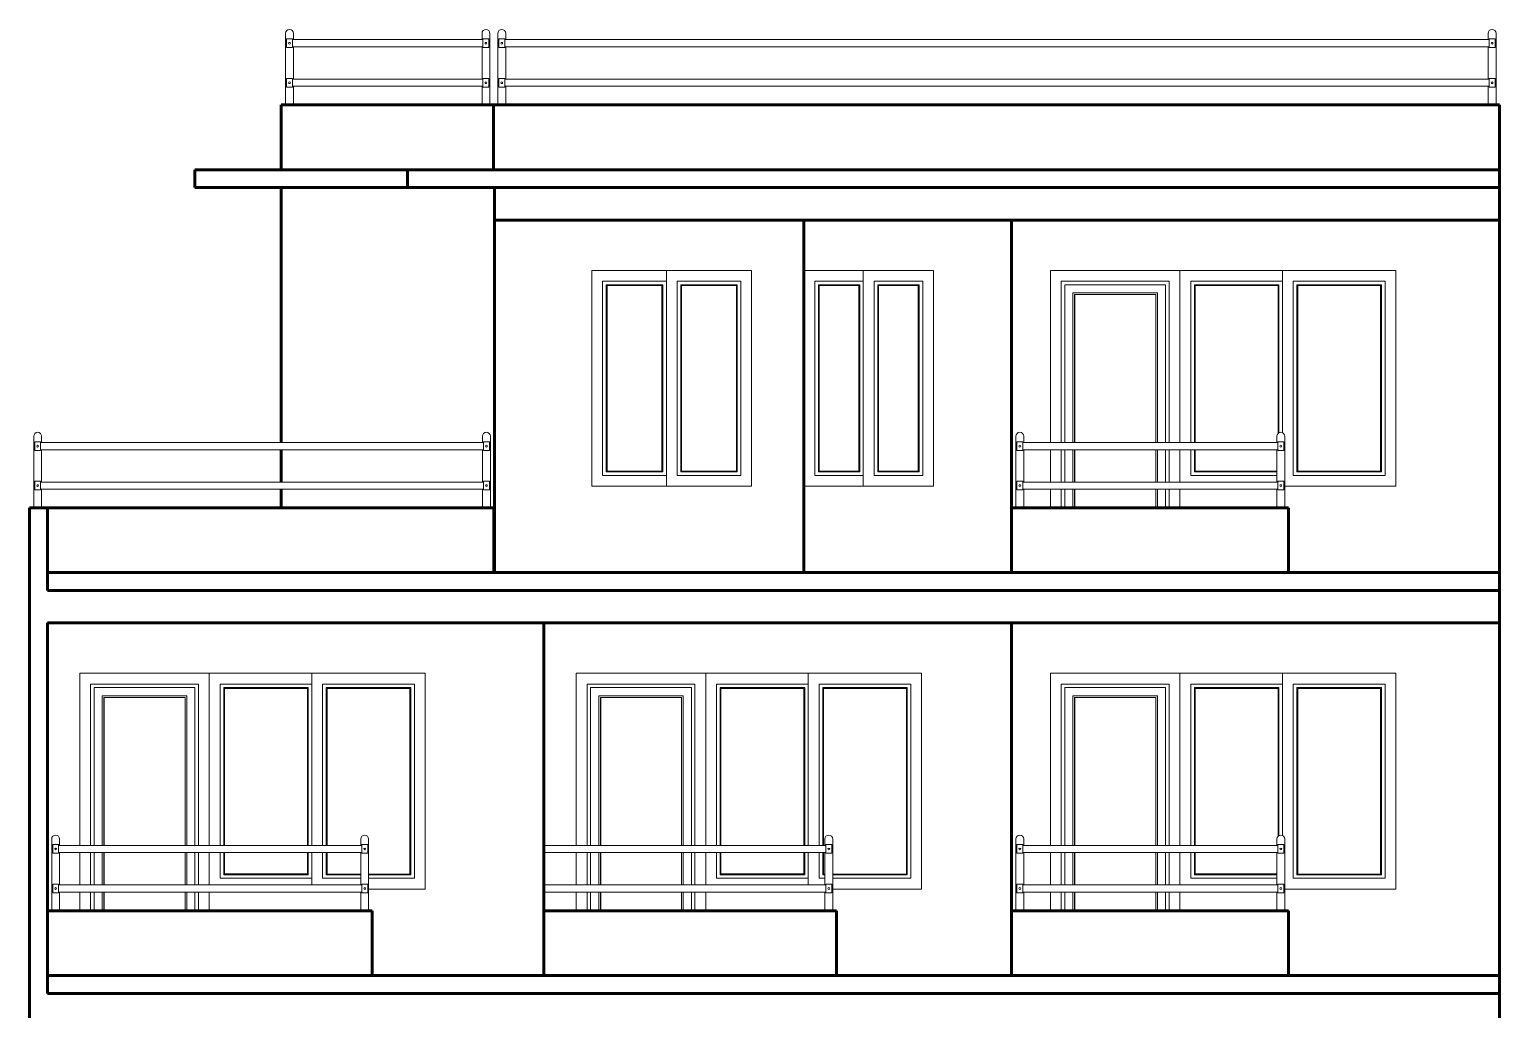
# Model space of a CAD drawing. Header units: inches. Extents: x 135 to 12999, y 9074 to 13214.
# Drawn here: x 2975.1 to 3383.7, y 10243.1 to 10515.6 of the extents above; entities that cross this region are included whole.
import ezdxf

# ---------------------------------------------------------------- set-up
doc = ezdxf.new("R2010")
doc.units = ezdxf.units.IN
doc.header["$MEASUREMENT"] = 0
for name, color, linetype, lineweight in [('ns_DOOR', 31, 'Continuous', 15), ('ns_RAILING', 191, 'Continuous', 15), ('ns_WALL', 21, 'Continuous', 60), ('ns_WINDOW', 151, 'Continuous', 15)]:
    doc.layers.add(name, color=color, linetype=linetype, lineweight=lineweight)

msp = doc.modelspace()

# ---------------------------------------------------------------- linework, layer by layer
at = {"layer": 'Defpoints'}
msp.add_line((3104.21, 10471.64), (3080.21, 10471.64), dxfattribs=at)
at = {"layer": 'ns_DOOR'}
for p, q in [((3258.89, 10400.79), (3258.89, 10448.64)), ((3258.89, 10448.64), (3294.89, 10448.64)), ((3261.89, 10400.79), (3261.89, 10445.64)), ((3261.89, 10445.64), (3291.89, 10445.64)), ((3291.89, 10400.79), (3291.89, 10445.64)), ((3294.89, 10400.79), (3294.89, 10448.64)), ((3290.89, 10444.64), (3262.89, 10444.64)), ((3262.89, 10444.64), (3262.89, 10400.79)), ((3288.65, 10442.4), (3265.12, 10442.4)), ((3265.12, 10442.4), (3265.12, 10400.79)), ((3288.18, 10441.93), (3265.59, 10441.93)), ((3265.59, 10441.93), (3265.59, 10400.79)), ((3265.71, 10441.81), (3265.71, 10400.79)), ((3288.18, 10400.79), (3288.18, 10441.93)), ((3288.65, 10400.79), (3288.65, 10442.4)), ((3290.89, 10400.79), (3290.89, 10444.64)), ((3265.12, 10440.82), (3265.12, 10418.58)), ((3258.89, 10389.81), (3258.89, 10398.79)), ((3261.89, 10389.81), (3261.89, 10398.79)), ((3262.89, 10398.79), (3262.89, 10389.81)), ((3265.12, 10398.79), (3265.12, 10389.81)), ((3265.59, 10398.79), (3265.59, 10389.81)), ((3265.71, 10398.79), (3265.71, 10389.81)), ((3288.18, 10389.81), (3288.18, 10398.79)), ((3288.65, 10389.81), (3288.65, 10398.79)), ((3290.89, 10389.81), (3290.89, 10398.79)), ((3291.89, 10389.81), (3291.89, 10398.79)), ((3294.89, 10389.81), (3294.89, 10398.79)), ((3258.89, 10382.64), (3258.89, 10387.81)), ((3261.89, 10382.64), (3261.89, 10387.81)), ((3262.89, 10387.81), (3262.89, 10382.64)), ((3265.12, 10387.81), (3265.12, 10382.64)), ((3265.59, 10387.81), (3265.59, 10382.64)), ((3265.71, 10387.81), (3265.71, 10382.64)), ((3288.18, 10382.64), (3288.18, 10387.81)), ((3288.65, 10382.64), (3288.65, 10387.81)), ((3290.89, 10382.64), (3290.89, 10387.81)), ((3291.89, 10382.64), (3291.89, 10387.81)), ((3294.89, 10382.64), (3294.89, 10387.81)), ((2989.09, 10288.79), (2989.09, 10336.64)), ((2989.09, 10336.64), (3025.09, 10336.64)), ((3025.09, 10288.79), (3025.09, 10336.64)), ((3127.09, 10288.79), (3127.09, 10336.64)), ((3127.09, 10336.64), (3163.09, 10336.64)), ((3163.09, 10288.79), (3163.09, 10336.64)), ((3258.89, 10288.79), (3258.89, 10336.64)), ((3258.89, 10336.64), (3294.89, 10336.64)), ((3294.89, 10288.79), (3294.89, 10336.64)), ((2992.09, 10288.79), (2992.09, 10333.64)), ((2992.09, 10333.64), (3022.09, 10333.64)), ((3021.09, 10332.64), (2993.09, 10332.64)), ((2993.09, 10332.64), (2993.09, 10288.79)), ((3021.09, 10288.79), (3021.09, 10332.64)), ((3022.09, 10288.79), (3022.09, 10333.64)), ((3130.09, 10288.79), (3130.09, 10333.64)), ((3130.09, 10333.64), (3160.09, 10333.64)), ((3159.09, 10332.64), (3131.09, 10332.64)), ((3131.09, 10332.64), (3131.09, 10288.79)), ((3159.09, 10288.79), (3159.09, 10332.64)), ((3160.09, 10288.79), (3160.09, 10333.64)), ((3261.89, 10288.79), (3261.89, 10333.64)), ((3261.89, 10333.64), (3291.89, 10333.64)), ((3290.89, 10332.64), (3262.89, 10332.64)), ((3262.89, 10332.64), (3262.89, 10288.79)), ((3290.89, 10288.79), (3290.89, 10332.64)), ((3291.89, 10288.79), (3291.89, 10333.64)), ((3018.85, 10330.4), (2995.32, 10330.4)), ((2995.32, 10330.4), (2995.32, 10288.79)), ((2995.32, 10328.82), (2995.32, 10306.58)), ((3018.38, 10329.93), (2995.79, 10329.93)), ((2995.79, 10329.93), (2995.79, 10288.79)), ((2995.91, 10329.81), (2995.91, 10288.79)), ((3018.38, 10288.79), (3018.38, 10329.93)), ((3018.85, 10288.79), (3018.85, 10330.4)), ((3156.85, 10330.4), (3133.32, 10330.4)), ((3133.32, 10330.4), (3133.32, 10288.79)), ((3133.32, 10328.82), (3133.32, 10306.58)), ((3156.38, 10329.93), (3133.79, 10329.93)), ((3133.79, 10329.93), (3133.79, 10288.79)), ((3133.91, 10329.81), (3133.91, 10288.79)), ((3156.38, 10288.79), (3156.38, 10329.93)), ((3156.85, 10288.79), (3156.85, 10330.4)), ((3288.65, 10330.4), (3265.12, 10330.4)), ((3265.12, 10330.4), (3265.12, 10288.79)), ((3265.12, 10328.82), (3265.12, 10306.58)), ((3288.18, 10329.93), (3265.59, 10329.93)), ((3265.59, 10329.93), (3265.59, 10288.79)), ((3265.71, 10329.81), (3265.71, 10288.79)), ((3288.18, 10288.79), (3288.18, 10329.93)), ((3288.65, 10288.79), (3288.65, 10330.4)), ((2989.09, 10277.81), (2989.09, 10286.79)), ((2992.09, 10277.81), (2992.09, 10286.79)), ((2993.09, 10286.79), (2993.09, 10277.81)), ((2995.32, 10286.79), (2995.32, 10277.81)), ((2995.79, 10286.79), (2995.79, 10277.81)), ((2995.91, 10286.79), (2995.91, 10277.81)), ((3018.38, 10277.81), (3018.38, 10286.79)), ((3018.85, 10277.81), (3018.85, 10286.79)), ((3021.09, 10277.81), (3021.09, 10286.79)), ((3022.09, 10277.81), (3022.09, 10286.79)), ((3025.09, 10277.81), (3025.09, 10286.79)), ((3127.09, 10277.81), (3127.09, 10286.79)), ((3130.09, 10277.81), (3130.09, 10286.79)), ((3131.09, 10286.79), (3131.09, 10277.81)), ((3133.32, 10286.79), (3133.32, 10277.81)), ((3133.79, 10286.79), (3133.79, 10277.81)), ((3133.91, 10286.79), (3133.91, 10277.81)), ((3156.38, 10277.81), (3156.38, 10286.79)), ((3156.85, 10277.81), (3156.85, 10286.79)), ((3159.09, 10277.81), (3159.09, 10286.79)), ((3160.09, 10277.81), (3160.09, 10286.79)), ((3163.09, 10277.81), (3163.09, 10286.79)), ((3258.89, 10277.81), (3258.89, 10286.79)), ((3261.89, 10277.81), (3261.89, 10286.79)), ((3262.89, 10286.79), (3262.89, 10277.81)), ((3265.12, 10286.79), (3265.12, 10277.81)), ((3265.59, 10286.79), (3265.59, 10277.81)), ((3265.71, 10286.79), (3265.71, 10277.81)), ((3288.18, 10277.81), (3288.18, 10286.79)), ((3288.65, 10277.81), (3288.65, 10286.79)), ((3290.89, 10277.81), (3290.89, 10286.79)), ((3291.89, 10277.81), (3291.89, 10286.79)), ((3294.89, 10277.81), (3294.89, 10286.79)), ((2989.09, 10270.64), (2989.09, 10275.81)), ((2992.09, 10270.64), (2992.09, 10275.81)), ((2993.09, 10275.81), (2993.09, 10270.64)), ((2995.32, 10275.81), (2995.32, 10270.64)), ((2995.79, 10275.81), (2995.79, 10270.64)), ((2995.91, 10275.81), (2995.91, 10270.64)), ((3018.38, 10270.64), (3018.38, 10275.81)), ((3018.85, 10270.64), (3018.85, 10275.81)), ((3021.09, 10270.64), (3021.09, 10275.81)), ((3022.09, 10270.64), (3022.09, 10275.81)), ((3025.09, 10270.64), (3025.09, 10275.81)), ((3127.09, 10270.64), (3127.09, 10275.81)), ((3130.09, 10270.64), (3130.09, 10275.81)), ((3131.09, 10275.81), (3131.09, 10270.64)), ((3133.32, 10275.81), (3133.32, 10270.64)), ((3133.79, 10275.81), (3133.79, 10270.64)), ((3133.91, 10275.81), (3133.91, 10270.64)), ((3156.38, 10270.64), (3156.38, 10275.81)), ((3156.85, 10270.64), (3156.85, 10275.81)), ((3159.09, 10270.64), (3159.09, 10275.81)), ((3160.09, 10270.64), (3160.09, 10275.81)), ((3163.09, 10270.64), (3163.09, 10275.81)), ((3258.89, 10270.64), (3258.89, 10275.81)), ((3261.89, 10270.64), (3261.89, 10275.81)), ((3262.89, 10275.81), (3262.89, 10270.64)), ((3265.12, 10275.81), (3265.12, 10270.64)), ((3265.59, 10275.81), (3265.59, 10270.64)), ((3265.71, 10275.81), (3265.71, 10270.64)), ((3288.18, 10270.64), (3288.18, 10275.81)), ((3288.65, 10270.64), (3288.65, 10275.81)), ((3290.89, 10270.64), (3290.89, 10275.81)), ((3291.89, 10270.64), (3291.89, 10275.81)), ((3294.89, 10270.64), (3294.89, 10275.81))]:
    msp.add_line(p, q, dxfattribs=at)
at = {"layer": 'ns_RAILING'}
for p, q in [((3046.28, 10494.64), (3046.28, 10514.54)), ((3048.48, 10512.79), (3048.48, 10514.54)), ((3100.89, 10512.79), (3100.89, 10514.54)), ((3103.09, 10494.64), (3103.09, 10514.54)), ((3105.28, 10494.64), (3105.28, 10514.54)), ((3107.48, 10512.79), (3107.48, 10514.54)), ((3380.54, 10512.79), (3380.54, 10514.54)), ((3382.74, 10494.64), (3382.74, 10514.54)), ((3048.21, 10512.79), (3101.16, 10512.79)), ((3048.21, 10510.79), (3101.16, 10510.79)), ((3048.48, 10501.81), (3048.48, 10510.79)), ((3100.89, 10501.81), (3100.89, 10510.79)), ((3107.21, 10512.79), (3380.81, 10512.79)), ((3107.21, 10510.79), (3380.81, 10510.79)), ((3107.48, 10501.81), (3107.48, 10510.79)), ((3380.54, 10501.81), (3380.54, 10510.79)), ((3048.21, 10501.81), (3101.16, 10501.81)), ((3048.21, 10499.81), (3101.16, 10499.81)), ((3048.48, 10494.64), (3048.48, 10499.81)), ((3100.89, 10494.64), (3100.89, 10499.81)), ((3107.21, 10501.81), (3380.81, 10501.81)), ((3107.21, 10499.81), (3380.81, 10499.81)), ((3107.48, 10494.64), (3107.48, 10499.81)), ((3380.54, 10494.64), (3380.54, 10499.81)), ((2976.28, 10382.64), (2976.28, 10402.54)), ((2978.21, 10400.79), (3101.28, 10400.79)), ((2978.48, 10400.79), (2978.48, 10402.54)), ((3101.01, 10400.79), (3101.01, 10402.54)), ((3103.21, 10382.64), (3103.21, 10402.54)), ((3249.28, 10382.64), (3249.28, 10402.54)), ((3251.21, 10400.79), (3322.11, 10400.79)), ((3251.48, 10400.79), (3251.48, 10402.54)), ((3321.83, 10400.79), (3321.83, 10402.54)), ((3324.03, 10382.64), (3324.03, 10402.54)), ((2978.21, 10398.79), (3101.28, 10398.79)), ((2978.48, 10389.81), (2978.48, 10398.79)), ((3101.01, 10389.81), (3101.01, 10398.79)), ((3251.21, 10398.79), (3322.11, 10398.79)), ((3251.48, 10389.81), (3251.48, 10398.79)), ((3321.83, 10389.81), (3321.83, 10398.79)), ((2978.21, 10389.81), (3101.28, 10389.81)), ((3251.21, 10389.81), (3322.11, 10389.81)), ((2978.21, 10387.81), (3101.28, 10387.81)), ((2978.48, 10382.64), (2978.48, 10387.81)), ((3101.01, 10382.64), (3101.01, 10387.81)), ((3251.21, 10387.81), (3322.11, 10387.81)), ((3251.48, 10382.64), (3251.48, 10387.81)), ((3321.83, 10382.64), (3321.83, 10387.81)), ((2981.28, 10270.64), (2981.28, 10290.54)), ((2983.48, 10288.79), (2983.48, 10290.54)), ((3067.18, 10288.79), (3067.18, 10290.54)), ((3069.38, 10270.64), (3069.38, 10290.54)), ((3196.18, 10288.79), (3196.18, 10290.54)), ((3198.38, 10270.64), (3198.38, 10290.54)), ((3249.28, 10270.64), (3249.28, 10290.54)), ((3251.48, 10288.79), (3251.48, 10290.54)), ((3321.83, 10288.79), (3321.83, 10290.54)), ((3324.03, 10270.64), (3324.03, 10290.54)), ((2983.21, 10288.79), (3067.46, 10288.79)), ((2983.21, 10286.79), (3067.46, 10286.79)), ((2983.48, 10277.81), (2983.48, 10286.79)), ((3067.18, 10277.81), (3067.18, 10286.79)), ((3118.09, 10288.79), (3196.46, 10288.79)), ((3118.09, 10286.79), (3196.46, 10286.79)), ((3196.18, 10277.81), (3196.18, 10286.79)), ((3251.21, 10288.79), (3322.11, 10288.79)), ((3251.21, 10286.79), (3322.11, 10286.79)), ((3251.48, 10277.81), (3251.48, 10286.79)), ((3321.83, 10277.81), (3321.83, 10286.79)), ((2983.21, 10277.81), (3067.46, 10277.81)), ((3118.09, 10277.81), (3196.46, 10277.81)), ((3251.21, 10277.81), (3322.11, 10277.81)), ((2983.21, 10275.81), (3067.46, 10275.81)), ((2983.48, 10270.64), (2983.48, 10275.81)), ((3067.18, 10270.64), (3067.18, 10275.81)), ((3118.09, 10275.81), (3196.46, 10275.81)), ((3196.18, 10270.64), (3196.18, 10275.81)), ((3251.21, 10275.81), (3322.11, 10275.81)), ((3251.48, 10270.64), (3251.48, 10275.81)), ((3321.83, 10270.64), (3321.83, 10275.81))]:
    msp.add_line(p, q, dxfattribs=at)
for points in [[(3047.38, 10512.99), (3046.56, 10512.99), (3046.56, 10510.59), (3047.38, 10510.59)], [(3047.38, 10510.59), (3048.21, 10510.59), (3048.21, 10512.99), (3047.38, 10512.99)], [(3101.99, 10510.59), (3101.16, 10510.59), (3101.16, 10512.99), (3101.99, 10512.99)], [(3101.99, 10512.99), (3102.81, 10512.99), (3102.81, 10510.59), (3101.99, 10510.59)], [(3106.38, 10512.99), (3105.56, 10512.99), (3105.56, 10510.59), (3106.38, 10510.59)], [(3106.38, 10510.59), (3107.21, 10510.59), (3107.21, 10512.99), (3106.38, 10512.99)], [(3381.64, 10510.59), (3380.81, 10510.59), (3380.81, 10512.99), (3381.64, 10512.99)], [(3381.64, 10512.99), (3382.46, 10512.99), (3382.46, 10510.59), (3381.64, 10510.59)], [(3047.38, 10502.01), (3046.56, 10502.01), (3046.56, 10499.61), (3047.38, 10499.61)], [(3047.38, 10499.61), (3048.21, 10499.61), (3048.21, 10502.01), (3047.38, 10502.01)], [(3101.99, 10499.61), (3101.16, 10499.61), (3101.16, 10502.01), (3101.99, 10502.01)], [(3101.99, 10502.01), (3102.81, 10502.01), (3102.81, 10499.61), (3101.99, 10499.61)], [(3106.38, 10502.01), (3105.56, 10502.01), (3105.56, 10499.61), (3106.38, 10499.61)], [(3106.38, 10499.61), (3107.21, 10499.61), (3107.21, 10502.01), (3106.38, 10502.01)], [(3381.64, 10499.61), (3380.81, 10499.61), (3380.81, 10502.01), (3381.64, 10502.01)], [(3381.64, 10502.01), (3382.46, 10502.01), (3382.46, 10499.61), (3381.64, 10499.61)], [(2977.38, 10400.99), (2976.56, 10400.99), (2976.56, 10398.59), (2977.38, 10398.59)], [(2977.38, 10398.59), (2978.21, 10398.59), (2978.21, 10400.99), (2977.38, 10400.99)], [(3102.11, 10398.59), (3101.28, 10398.59), (3101.28, 10400.99), (3102.11, 10400.99)], [(3102.11, 10400.99), (3102.93, 10400.99), (3102.93, 10398.59), (3102.11, 10398.59)], [(3250.38, 10400.99), (3249.56, 10400.99), (3249.56, 10398.59), (3250.38, 10398.59)], [(3250.38, 10398.59), (3251.21, 10398.59), (3251.21, 10400.99), (3250.38, 10400.99)], [(3322.93, 10398.59), (3322.11, 10398.59), (3322.11, 10400.99), (3322.93, 10400.99)], [(3322.93, 10400.99), (3323.75, 10400.99), (3323.75, 10398.59), (3322.93, 10398.59)], [(2977.38, 10390.01), (2976.56, 10390.01), (2976.56, 10387.61), (2977.38, 10387.61)], [(2977.38, 10387.61), (2978.21, 10387.61), (2978.21, 10390.01), (2977.38, 10390.01)], [(3102.11, 10387.61), (3101.28, 10387.61), (3101.28, 10390.01), (3102.11, 10390.01)], [(3102.11, 10390.01), (3102.93, 10390.01), (3102.93, 10387.61), (3102.11, 10387.61)], [(3250.38, 10390.01), (3249.56, 10390.01), (3249.56, 10387.61), (3250.38, 10387.61)], [(3250.38, 10387.61), (3251.21, 10387.61), (3251.21, 10390.01), (3250.38, 10390.01)], [(3322.93, 10387.61), (3322.11, 10387.61), (3322.11, 10390.01), (3322.93, 10390.01)], [(3322.93, 10390.01), (3323.75, 10390.01), (3323.75, 10387.61), (3322.93, 10387.61)], [(2982.38, 10288.99), (2981.56, 10288.99), (2981.56, 10286.59), (2982.38, 10286.59)], [(2982.38, 10286.59), (2983.21, 10286.59), (2983.21, 10288.99), (2982.38, 10288.99)], [(3068.28, 10286.59), (3067.46, 10286.59), (3067.46, 10288.99), (3068.28, 10288.99)], [(3068.28, 10288.99), (3069.11, 10288.99), (3069.11, 10286.59), (3068.28, 10286.59)], [(3197.28, 10286.59), (3196.46, 10286.59), (3196.46, 10288.99), (3197.28, 10288.99)], [(3197.28, 10288.99), (3198.11, 10288.99), (3198.11, 10286.59), (3197.28, 10286.59)], [(3250.38, 10288.99), (3249.56, 10288.99), (3249.56, 10286.59), (3250.38, 10286.59)], [(3250.38, 10286.59), (3251.21, 10286.59), (3251.21, 10288.99), (3250.38, 10288.99)], [(3322.93, 10286.59), (3322.11, 10286.59), (3322.11, 10288.99), (3322.93, 10288.99)], [(3322.93, 10288.99), (3323.75, 10288.99), (3323.75, 10286.59), (3322.93, 10286.59)], [(2982.38, 10278.01), (2981.56, 10278.01), (2981.56, 10275.61), (2982.38, 10275.61)], [(2982.38, 10275.61), (2983.21, 10275.61), (2983.21, 10278.01), (2982.38, 10278.01)], [(3068.28, 10275.61), (3067.46, 10275.61), (3067.46, 10278.01), (3068.28, 10278.01)], [(3068.28, 10278.01), (3069.11, 10278.01), (3069.11, 10275.61), (3068.28, 10275.61)], [(3197.28, 10275.61), (3196.46, 10275.61), (3196.46, 10278.01), (3197.28, 10278.01)], [(3197.28, 10278.01), (3198.11, 10278.01), (3198.11, 10275.61), (3197.28, 10275.61)], [(3250.38, 10278.01), (3249.56, 10278.01), (3249.56, 10275.61), (3250.38, 10275.61)], [(3250.38, 10275.61), (3251.21, 10275.61), (3251.21, 10278.01), (3250.38, 10278.01)], [(3322.93, 10275.61), (3322.11, 10275.61), (3322.11, 10278.01), (3322.93, 10278.01)], [(3322.93, 10278.01), (3323.75, 10278.01), (3323.75, 10275.61), (3322.93, 10275.61)]]:
    msp.add_lwpolyline(points, dxfattribs=at)
for centre in [(3047.38, 10511.79), (3101.99, 10511.79), (3106.38, 10511.79), (3381.64, 10511.79), (3047.38, 10500.81), (3101.99, 10500.81), (3106.38, 10500.81), (3381.64, 10500.81), (2977.38, 10399.79), (3102.11, 10399.79), (3250.38, 10399.79), (3322.93, 10399.79), (2977.38, 10388.81), (3102.11, 10388.81), (3250.38, 10388.81), (3322.93, 10388.81), (2982.38, 10287.79), (3068.28, 10287.79), (3197.28, 10287.79), (3250.38, 10287.79), (3322.93, 10287.79), (2982.38, 10276.81), (3068.28, 10276.81), (3197.28, 10276.81), (3250.38, 10276.81), (3322.93, 10276.81)]:
    msp.add_circle(centre, 0.25, dxfattribs=at)
for centre, start in [((3047.38, 10514.54), 360), ((3101.99, 10514.54), 0), ((3106.38, 10514.54), 360), ((3381.64, 10514.54), 0), ((2977.38, 10402.54), 360), ((3102.11, 10402.54), 0), ((3250.38, 10402.54), 360), ((3322.93, 10402.54), 0), ((2982.38, 10290.54), 360), ((3068.28, 10290.54), 0), ((3197.28, 10290.54), 0), ((3250.38, 10290.54), 360), ((3322.93, 10290.54), 0)]:
    msp.add_arc(centre, 1.1, start, 180, dxfattribs=at)
at = {"layer": 'ns_WALL'}
for p, q in [((3045.09, 10476.64), (3045.09, 10494.64)), ((3045.09, 10476.64), (3045.09, 10494.64)), ((3104.09, 10494.64), (3045.09, 10494.64)), ((3104.09, 10476.64), (3104.09, 10494.64)), ((3104.09, 10476.64), (3104.09, 10494.64)), ((3383.74, 10494.64), (3104.09, 10494.64)), ((3104.09, 10476.64), (3104.09, 10494.64)), ((3383.74, 10028.64), (3383.74, 10494.64)), ((3383.74, 10476.64), (3383.74, 10494.64)), ((3021.09, 10476.64), (3383.74, 10476.64)), ((3104.21, 10476.64), (3021.09, 10476.64)), ((3021.09, 10471.64), (3021.09, 10476.64)), ((3080.21, 10471.64), (3080.21, 10476.64)), ((3383.74, 10476.64), (3104.21, 10476.64)), ((3021.09, 10471.64), (3383.74, 10471.64)), ((3045.09, 10400.79), (3045.09, 10471.64)), ((3104.32, 10364.64), (3104.32, 10471.64)), ((3383.74, 10462.64), (3104.21, 10462.64)), ((3190.38, 10364.64), (3190.38, 10462.64)), ((3248.09, 10364.64), (3248.09, 10462.64)), ((3045.09, 10389.81), (3045.09, 10398.79)), ((3045.09, 10382.64), (3045.09, 10387.81)), ((2975.09, 10028.64), (2975.09, 10382.64)), ((2975.09, 10364.64), (2975.09, 10382.64)), ((3104.21, 10382.64), (2975.09, 10382.64)), ((2980.09, 10359.64), (2980.09, 10382.64)), ((3104.21, 10364.64), (3104.21, 10382.64)), ((3248.09, 10364.64), (3248.09, 10382.64)), ((3325.03, 10382.64), (3248.09, 10382.64)), ((3325.03, 10364.64), (3325.03, 10382.64)), ((2980.09, 10364.64), (3383.74, 10364.64)), ((3104.21, 10364.64), (2980.09, 10364.64)), ((3325.03, 10364.64), (3248.09, 10364.64)), ((2980.09, 10359.64), (3383.74, 10359.64)), ((2980.09, 10350.64), (3383.74, 10350.64)), ((2980.09, 10247.64), (2980.09, 10350.64)), ((3118.09, 10252.64), (3118.09, 10350.64)), ((3248.09, 10252.64), (3248.09, 10350.64)), ((2975.09, 10252.64), (2975.09, 10270.64)), ((3070.38, 10270.64), (2980.09, 10270.64)), ((3070.38, 10252.64), (3070.38, 10270.64)), ((3199.38, 10270.64), (3118.09, 10270.64)), ((3199.38, 10252.64), (3199.38, 10270.64)), ((3248.09, 10252.64), (3248.09, 10270.64)), ((3325.03, 10270.64), (3248.09, 10270.64)), ((3325.03, 10252.64), (3325.03, 10270.64)), ((2980.09, 10252.64), (3383.74, 10252.64)), ((3070.38, 10252.64), (2980.09, 10252.64)), ((3325.03, 10252.64), (3248.09, 10252.64)), ((2980.09, 10247.64), (3383.74, 10247.64))]:
    msp.add_line(p, q, dxfattribs=at)
at = {"layer": 'ns_WINDOW'}
for p, q in [((3131.41, 10388.64), (3131.41, 10448.64)), ((3131.41, 10448.64), (3175.84, 10448.64)), ((3134.41, 10391.64), (3134.41, 10445.64)), ((3134.41, 10445.64), (3152.13, 10445.64)), ((3152.13, 10448.64), (3152.13, 10388.64)), ((3155.13, 10445.64), (3172.84, 10445.64)), ((3155.13, 10445.64), (3155.13, 10391.64)), ((3172.84, 10391.64), (3172.84, 10445.64)), ((3175.84, 10388.64), (3175.84, 10448.64)), ((3190.38, 10388.64), (3190.38, 10448.64)), ((3190.38, 10448.64), (3226.38, 10448.64)), ((3193.38, 10391.64), (3193.38, 10445.64)), ((3193.38, 10445.64), (3206.88, 10445.64)), ((3206.88, 10448.64), (3206.88, 10388.64)), ((3209.88, 10445.64), (3223.38, 10445.64)), ((3209.88, 10445.64), (3209.88, 10391.64)), ((3223.38, 10391.64), (3223.38, 10445.64)), ((3226.38, 10388.64), (3226.38, 10448.64)), ((3294.89, 10400.79), (3294.89, 10448.64)), ((3294.89, 10448.64), (3354.89, 10448.64)), ((3297.89, 10400.79), (3297.89, 10445.64)), ((3297.89, 10445.64), (3323.39, 10445.64)), ((3323.39, 10448.64), (3323.39, 10403.54)), ((3326.39, 10445.64), (3351.89, 10445.64)), ((3326.39, 10445.64), (3326.39, 10391.64)), ((3351.89, 10391.64), (3351.89, 10445.64)), ((3354.89, 10388.64), (3354.89, 10448.64)), ((3151.13, 10444.64), (3135.41, 10444.64)), ((3135.41, 10444.64), (3135.41, 10392.64)), ((3150.89, 10444.4), (3135.65, 10444.4)), ((3135.65, 10444.4), (3135.65, 10392.87)), ((3150.89, 10444.4), (3150.89, 10392.87)), ((3151.13, 10444.64), (3151.13, 10392.64)), ((3171.84, 10444.64), (3156.13, 10444.64)), ((3156.13, 10392.64), (3156.13, 10444.64)), ((3171.61, 10444.4), (3156.36, 10444.4)), ((3156.36, 10392.81), (3156.36, 10444.4)), ((3171.61, 10392.81), (3171.61, 10444.4)), ((3171.84, 10392.64), (3171.84, 10444.64)), ((3205.88, 10444.64), (3194.38, 10444.64)), ((3194.38, 10444.64), (3194.38, 10392.64)), ((3205.65, 10444.4), (3194.62, 10444.4)), ((3194.62, 10444.4), (3194.62, 10392.87)), ((3205.65, 10444.4), (3205.65, 10392.87)), ((3205.88, 10444.64), (3205.88, 10392.64)), ((3222.38, 10444.64), (3210.88, 10444.64)), ((3210.88, 10392.64), (3210.88, 10444.64)), ((3222.15, 10444.4), (3211.12, 10444.4)), ((3211.12, 10392.81), (3211.12, 10444.4)), ((3222.15, 10392.81), (3222.15, 10444.4)), ((3222.38, 10392.64), (3222.38, 10444.64)), ((3322.39, 10444.64), (3298.89, 10444.64)), ((3298.89, 10444.64), (3298.89, 10400.79)), ((3322.15, 10444.4), (3299.12, 10444.4)), ((3299.12, 10444.4), (3299.12, 10400.79)), ((3322.15, 10444.4), (3322.15, 10403.31)), ((3322.39, 10444.64), (3322.39, 10403.49)), ((3350.89, 10444.64), (3327.39, 10444.64)), ((3327.39, 10392.64), (3327.39, 10444.64)), ((3350.65, 10444.4), (3327.62, 10444.4)), ((3327.62, 10392.81), (3327.62, 10444.4)), ((3350.65, 10392.81), (3350.65, 10444.4)), ((3350.89, 10392.64), (3350.89, 10444.64)), ((3294.89, 10389.81), (3294.89, 10398.79)), ((3297.89, 10391.64), (3297.89, 10398.79)), ((3298.89, 10398.79), (3298.89, 10392.64)), ((3299.12, 10398.79), (3299.12, 10392.87)), ((3135.41, 10392.64), (3151.13, 10392.64)), ((3135.65, 10392.87), (3150.89, 10392.87)), ((3156.13, 10392.64), (3171.84, 10392.64)), ((3156.36, 10392.81), (3171.61, 10392.81)), ((3194.38, 10392.64), (3205.88, 10392.64)), ((3194.62, 10392.87), (3205.65, 10392.87)), ((3210.88, 10392.64), (3222.38, 10392.64)), ((3211.12, 10392.81), (3222.15, 10392.81)), ((3298.89, 10392.64), (3321.83, 10392.64)), ((3299.12, 10392.87), (3321.83, 10392.87)), ((3327.39, 10392.64), (3350.89, 10392.64)), ((3327.62, 10392.81), (3350.65, 10392.81)), ((3175.84, 10388.64), (3131.41, 10388.64)), ((3152.13, 10391.64), (3134.41, 10391.64)), ((3172.84, 10391.64), (3155.13, 10391.64)), ((3226.38, 10388.64), (3190.38, 10388.64)), ((3206.88, 10391.64), (3193.38, 10391.64)), ((3223.38, 10391.64), (3209.88, 10391.64)), ((3321.83, 10391.64), (3297.89, 10391.64)), ((3354.89, 10388.64), (3323.75, 10388.64)), ((3351.89, 10391.64), (3326.39, 10391.64)), ((3025.09, 10288.79), (3025.09, 10336.64)), ((3025.09, 10336.64), (3085.09, 10336.64)), ((3053.59, 10336.64), (3053.59, 10288.79)), ((3085.09, 10276.64), (3085.09, 10336.64)), ((3163.09, 10288.79), (3163.09, 10336.64)), ((3163.09, 10336.64), (3223.09, 10336.64)), ((3191.59, 10336.64), (3191.59, 10288.79)), ((3223.09, 10276.64), (3223.09, 10336.64)), ((3294.89, 10288.79), (3294.89, 10336.64)), ((3294.89, 10336.64), (3354.89, 10336.64)), ((3323.39, 10336.64), (3323.39, 10291.54)), ((3354.89, 10276.64), (3354.89, 10336.64)), ((3028.09, 10288.79), (3028.09, 10333.64)), ((3028.09, 10333.64), (3053.59, 10333.64)), ((3052.59, 10332.64), (3029.09, 10332.64)), ((3029.09, 10332.64), (3029.09, 10288.79)), ((3052.35, 10332.4), (3029.32, 10332.4)), ((3029.32, 10332.4), (3029.32, 10288.79)), ((3052.35, 10332.4), (3052.35, 10288.79)), ((3052.59, 10332.64), (3052.59, 10288.79)), ((3056.59, 10333.64), (3082.09, 10333.64)), ((3056.59, 10333.64), (3056.59, 10288.79)), ((3081.09, 10332.64), (3057.59, 10332.64)), ((3057.59, 10288.79), (3057.59, 10332.64)), ((3080.85, 10332.4), (3057.82, 10332.4)), ((3057.82, 10288.79), (3057.82, 10332.4)), ((3080.85, 10280.81), (3080.85, 10332.4)), ((3081.09, 10280.64), (3081.09, 10332.64)), ((3082.09, 10279.64), (3082.09, 10333.64)), ((3166.09, 10288.79), (3166.09, 10333.64)), ((3166.09, 10333.64), (3191.59, 10333.64)), ((3190.59, 10332.64), (3167.09, 10332.64)), ((3167.09, 10332.64), (3167.09, 10288.79)), ((3190.35, 10332.4), (3167.32, 10332.4)), ((3167.32, 10332.4), (3167.32, 10288.79)), ((3190.35, 10332.4), (3190.35, 10288.79)), ((3190.59, 10332.64), (3190.59, 10288.79)), ((3194.59, 10333.64), (3220.09, 10333.64)), ((3194.59, 10333.64), (3194.59, 10288.79)), ((3219.09, 10332.64), (3195.59, 10332.64)), ((3195.59, 10288.79), (3195.59, 10332.64)), ((3218.85, 10332.4), (3195.82, 10332.4)), ((3195.82, 10288.79), (3195.82, 10332.4)), ((3218.85, 10280.81), (3218.85, 10332.4)), ((3219.09, 10280.64), (3219.09, 10332.64)), ((3220.09, 10279.64), (3220.09, 10333.64)), ((3297.89, 10288.79), (3297.89, 10333.64)), ((3297.89, 10333.64), (3323.39, 10333.64)), ((3322.39, 10332.64), (3298.89, 10332.64)), ((3298.89, 10332.64), (3298.89, 10288.79)), ((3322.15, 10332.4), (3299.12, 10332.4)), ((3299.12, 10332.4), (3299.12, 10288.79)), ((3322.15, 10332.4), (3322.15, 10291.31)), ((3322.39, 10332.64), (3322.39, 10291.49)), ((3326.39, 10333.64), (3351.89, 10333.64)), ((3326.39, 10333.64), (3326.39, 10279.64)), ((3350.89, 10332.64), (3327.39, 10332.64)), ((3327.39, 10280.64), (3327.39, 10332.64)), ((3350.65, 10332.4), (3327.62, 10332.4)), ((3327.62, 10280.81), (3327.62, 10332.4)), ((3350.65, 10280.81), (3350.65, 10332.4)), ((3350.89, 10280.64), (3350.89, 10332.64)), ((3351.89, 10279.64), (3351.89, 10333.64)), ((3025.09, 10277.81), (3025.09, 10286.79)), ((3028.09, 10279.64), (3028.09, 10286.79)), ((3029.09, 10286.79), (3029.09, 10280.64)), ((3029.32, 10286.79), (3029.32, 10280.87)), ((3052.35, 10286.79), (3052.35, 10280.87)), ((3052.59, 10286.79), (3052.59, 10280.64)), ((3053.59, 10286.79), (3053.59, 10277.81)), ((3056.59, 10286.79), (3056.59, 10279.64)), ((3057.59, 10280.64), (3057.59, 10286.79)), ((3057.82, 10280.81), (3057.82, 10286.79)), ((3163.09, 10277.81), (3163.09, 10286.79)), ((3166.09, 10279.64), (3166.09, 10286.79)), ((3167.09, 10286.79), (3167.09, 10280.64)), ((3167.32, 10286.79), (3167.32, 10280.87)), ((3190.35, 10286.79), (3190.35, 10280.87)), ((3190.59, 10286.79), (3190.59, 10280.64)), ((3191.59, 10286.79), (3191.59, 10277.81)), ((3194.59, 10286.79), (3194.59, 10279.64)), ((3195.59, 10280.64), (3195.59, 10286.79)), ((3195.82, 10280.81), (3195.82, 10286.79)), ((3294.89, 10277.81), (3294.89, 10286.79)), ((3297.89, 10279.64), (3297.89, 10286.79)), ((3298.89, 10286.79), (3298.89, 10280.64)), ((3299.12, 10286.79), (3299.12, 10280.87)), ((3053.59, 10279.64), (3028.09, 10279.64)), ((3029.09, 10280.64), (3052.59, 10280.64)), ((3029.32, 10280.87), (3052.35, 10280.87)), ((3067.18, 10279.64), (3056.59, 10279.64)), ((3057.59, 10280.64), (3067.18, 10280.64)), ((3057.82, 10280.81), (3067.18, 10280.81)), ((3069.38, 10280.81), (3080.85, 10280.81)), ((3069.38, 10280.64), (3081.09, 10280.64)), ((3082.09, 10279.64), (3069.38, 10279.64)), ((3191.59, 10279.64), (3166.09, 10279.64)), ((3167.09, 10280.64), (3190.59, 10280.64)), ((3167.32, 10280.87), (3190.35, 10280.87)), ((3196.18, 10279.64), (3194.59, 10279.64)), ((3195.59, 10280.64), (3196.18, 10280.64)), ((3195.82, 10280.81), (3196.18, 10280.81)), ((3198.38, 10280.81), (3218.85, 10280.81)), ((3198.38, 10280.64), (3219.09, 10280.64)), ((3220.09, 10279.64), (3198.38, 10279.64)), ((3321.83, 10279.64), (3297.89, 10279.64)), ((3298.89, 10280.64), (3321.83, 10280.64)), ((3299.12, 10280.87), (3321.83, 10280.87)), ((3351.89, 10279.64), (3326.39, 10279.64)), ((3327.39, 10280.64), (3350.89, 10280.64)), ((3327.62, 10280.81), (3350.65, 10280.81)), ((3085.09, 10276.64), (3069.38, 10276.64)), ((3223.09, 10276.64), (3198.38, 10276.64)), ((3354.89, 10276.64), (3323.75, 10276.64))]:
    msp.add_line(p, q, dxfattribs=at)

doc.saveas('drawing.dxf')
